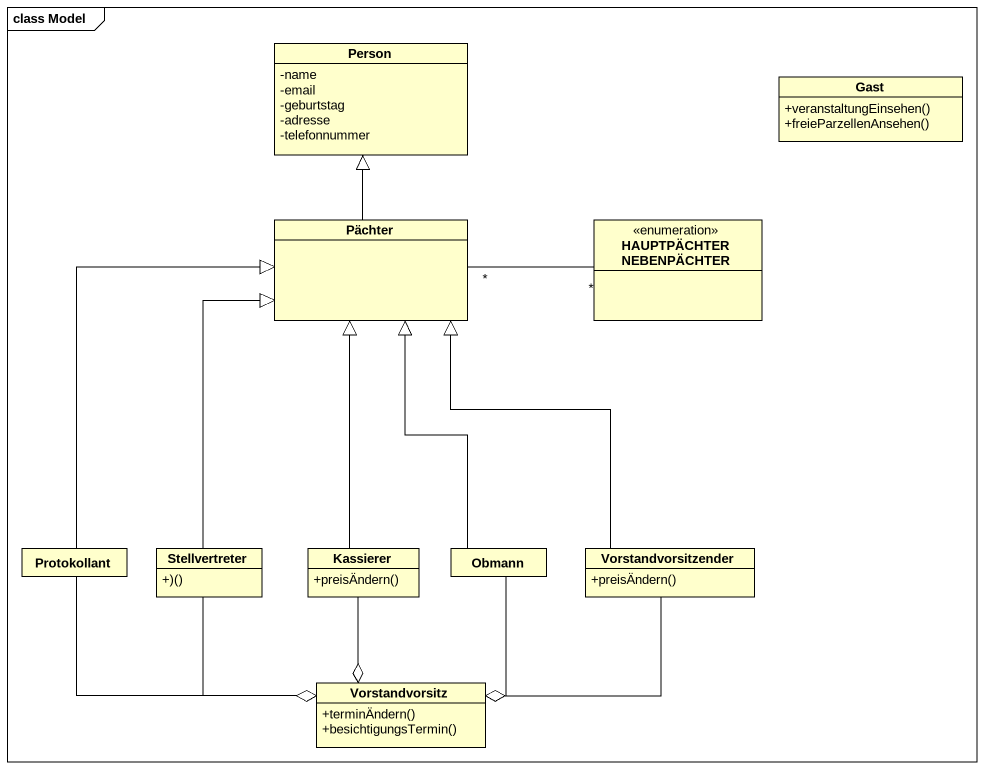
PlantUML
@startuml
mainframe class Model
hide circle
hide empty members
skinparam classAttributeIconSize 0
class "Person" as Person_ {
  -name
  -email
  -geburtstag
  -adresse
  -telefonnummer
}
class Gast {
  +veranstaltungEinsehen()
  +freieParzellenAnsehen()
}
class Pächter
enum "HAUPTPÄCHTER NEBENPÄCHTER" as HAUPTPÄCHTER_NEBENPÄCHTER
class Protokollant
class Stellvertreter {
  +)()
}
class Kassierer {
  +preisÄndern()
}
class Obmann
class Vorstandvorsitzender {
  +preisÄndern()
}
class Vorstandvorsitz {
  +terminÄndern()
  +besichtigungsTermin()
}
Pächter -up-|> Person_
Pächter "*" -right- "*" HAUPTPÄCHTER_NEBENPÄCHTER
Protokollant -up-|> Pächter
Stellvertreter -up-|> Pächter
Kassierer -up-|> Pächter
Obmann -up-|> Pächter
Vorstandvorsitzender -up-|> Pächter
Vorstandvorsitz o-left- Protokollant
Vorstandvorsitz o-up- Stellvertreter
Vorstandvorsitz o-up- Kassierer
Vorstandvorsitz o-up- Obmann
Vorstandvorsitz o-right- Vorstandvorsitzender
@enduml
